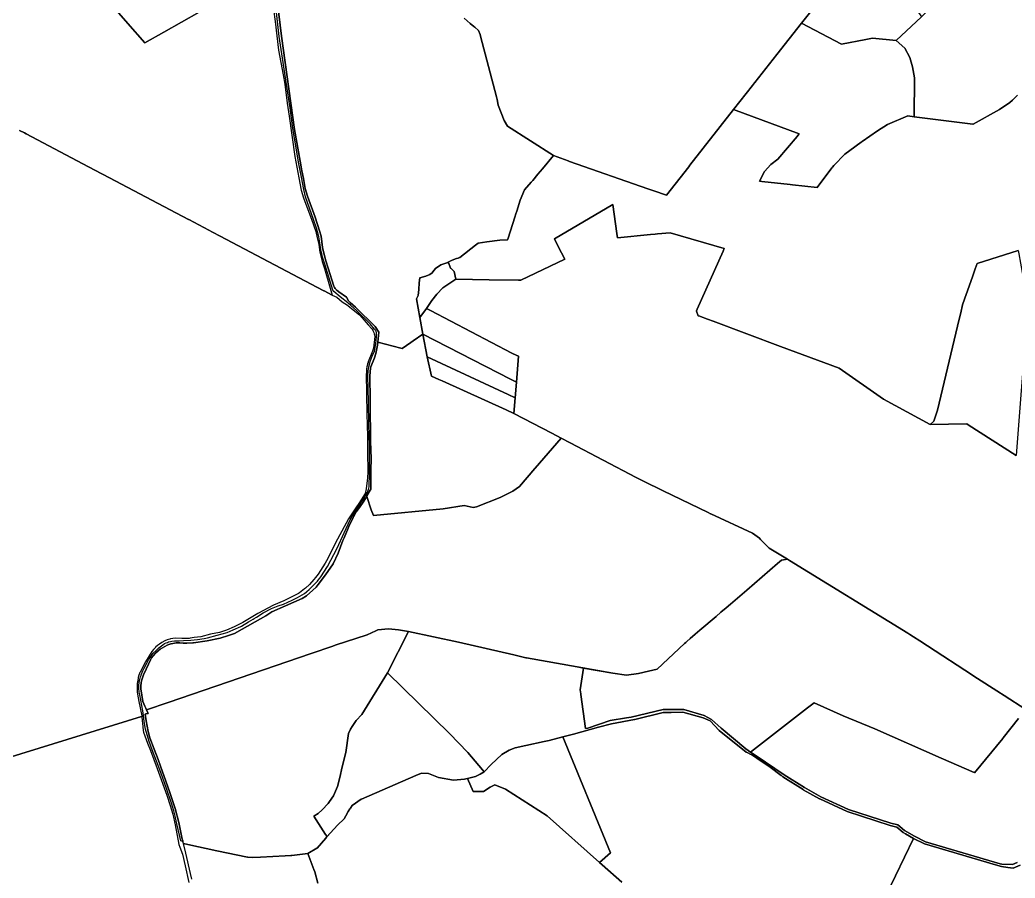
# Model space of a CAD drawing. Header units: metres. Extents: x 3 to 1005126, y 39 to 4383651.
# Drawn here: x 489395 to 491045, y 4365628 to 4367052 of the extents above; entities that cross this region are included whole.
import ezdxf

# ---------------------------------------------------------------- set-up
doc = ezdxf.new("R2010")
doc.units = ezdxf.units.M
doc.header["$MEASUREMENT"] = 0
doc.layers.add('TM_Llucmajor', color=7, linetype='Continuous')

msp = doc.modelspace()

# ---------------------------------------------------------------- linework, layer by layer
at = {"layer": 'TM_Llucmajor', "linetype": 'Continuous', "flags": 128}
for points in [[(491049.6, 4366926.8), (491040.9, 4366918.3), (491036.9, 4366914.4), (491019.4, 4366903.1), (490976.2, 4366878.7), (490975.4, 4366878.8), (490877.9, 4366891.1), (490878.8, 4366955.4), (490875.4, 4366973.7), (490871.1, 4366989.1), (490862.6, 4367004.8), (490848.2, 4367017.7), (490890, 4367057), (490921, 4367087.5), (490920.3, 4367088.5), (490850.7, 4367194.9), (490850.7, 4367194.9), (490831.3, 4367224.5), (490894.6, 4367307.3), (491037.1, 4367255.7), (491064.2, 4367245.9)], [(490763.9, 4367137.5), (490691.4, 4367046.5), (490650.4, 4366994.3), (490613.8, 4366947.7), (490613.4, 4366947.1), (490609.8, 4366942.7), (490578.8, 4366903.3), (490506.2, 4366810.5), (490504.3, 4366808.1), (490467.4, 4366760.9), (490446.4, 4366767.9), (490441.7, 4366769.5), (490436.3, 4366771.3), (490306.8, 4366817), (490305.8, 4366817.3), (490304.5, 4366817.8), (490280.3, 4366826.7), (490204.1, 4366875.4), (490198.6, 4366884.7), (490188.3, 4366910.5), (490186.6, 4366919.9), (490185.8, 4366924), (490159.3, 4367024.7), (490158.5, 4367027.7), (490155.5, 4367034), (490149.8, 4367039.5), (490148.1, 4367040.8), (490142, 4367045.5), (490132.2, 4367054.5)], [(489544.3, 4367079.9), (489574.1, 4367045.9), (489602.4, 4367013.6), (489633.9, 4367031.3), (489634.3, 4367031.6), (489692.6, 4367064.6)], [(489816.1, 4367069), (489818.8, 4367049.1), (489824.1, 4367001.4), (489831.9, 4366960.6), (489834.4, 4366944.9), (489838.4, 4366913.3), (489841.7, 4366891.9), (489851.3, 4366825), (489858.1, 4366789.9), (489862, 4366769.2), (489865.4, 4366756.7), (489871.3, 4366741.5), (489878.9, 4366721.1), (489885.9, 4366700.5), (489888.5, 4366690.1), (489891, 4366679.2), (489892.6, 4366666.4), (489896.4, 4366650.9), (489900.3, 4366639.2), (489909.6, 4366606.4), (489913.4, 4366594.8), (489899.8, 4366602.1), (489899.6, 4366602.2), (489898.2, 4366602.9), (489727.2, 4366693.1), (489715, 4366699.5), (489714.9, 4366699.6), (489708.6, 4366702.9), (489708.5, 4366702.9), (489675.3, 4366720.4), (489675.2, 4366720.5), (489533.6, 4366795.2), (489530, 4366797.1), (489529.9, 4366797.1), (489510.4, 4366807.4), (489509.1, 4366808.1), (489405.9, 4366862.5), (489402.9, 4366864.1), (489394.8, 4366868.4)], [(489822.5, 4367079.4), (489829.4, 4367024.8), (489850.8, 4366869.9), (489860, 4366817.3), (489862.2, 4366804.7), (489862.9, 4366801.4), (489865.5, 4366788.6), (489868.4, 4366772), (489872.4, 4366759), (489884.7, 4366724.2), (489892.1, 4366701.7), (489894.7, 4366692.6), (489897.2, 4366674), (489899.1, 4366664.7), (489901.3, 4366656.3), (489902.4, 4366652.2), (489906.5, 4366640), (489915.7, 4366609.8), (489916.9, 4366607.8), (489918.3, 4366605.9), (489919.9, 4366604.2), (489920.6, 4366603.4), (489921.6, 4366602.6), (489923.4, 4366601.1), (489924, 4366600.7), (489937, 4366591.6), (489940.1, 4366585.7), (489941.4, 4366584.4), (489943.2, 4366582.8), (489951.6, 4366574.8), (489984.3, 4366542.8), (489990.6, 4366533.6), (489988.9, 4366517.1), (489988.4, 4366512.1), (489985.8, 4366498.4), (489983.1, 4366491), (489977.5, 4366475.9), (489976.7, 4366473.8), (489975.7, 4366461), (489975.6, 4366443.4), (489975.9, 4366438.8), (489976.1, 4366435.7), (489976.2, 4366434.4), (489976.2, 4366395.3), (489976.8, 4366373.1), (489976.9, 4366352.9), (489977.6, 4366323.2), (489977.5, 4366305.2), (489977.1, 4366273.2), (489976, 4366271.3), (489970.4, 4366261.8), (489968.7, 4366258.8), (489965.4, 4366253.2), (489958.7, 4366242.7), (489953.2, 4366235.2), (489952, 4366233.3), (489948.3, 4366227.1), (489947.9, 4366226.3), (489940.8, 4366211.3), (489939.6, 4366208.5), (489933.1, 4366192.3), (489930.9, 4366187.7), (489923.1, 4366167), (489914.6, 4366149.1), (489902.1, 4366130.9), (489889.8, 4366114.9), (489886.6, 4366110.7), (489881.2, 4366105.7), (489870.4, 4366095.8), (489863.3, 4366091.7), (489836, 4366079.5), (489813.3, 4366069.3), (489802.9, 4366063.1), (489785.7, 4366052.9), (489751.2, 4366033.5), (489741.3, 4366030.2), (489727.4, 4366026), (489705.7, 4366021.4), (489683.5, 4366018), (489682.3, 4366017.9), (489672.2, 4366017.5), (489666.3, 4366017.7), (489660.5, 4366018), (489657.9, 4366017.9), (489654.7, 4366017.8), (489649, 4366017), (489646, 4366016.5), (489645.6, 4366016.4), (489642.3, 4366015.4), (489639.7, 4366014.4), (489628, 4366007.5), (489625.4, 4366005.5), (489624.6, 4366004.8), (489620.4, 4366000.9), (489616.5, 4365996.6), (489613.8, 4365993), (489613.1, 4365992.1), (489611.8, 4365989.9), (489601.2, 4365967.4), (489600.9, 4365966.5), (489598, 4365958.1), (489597.6, 4365956.9), (489596.5, 4365952.4), (489596.2, 4365950.4), (489595.8, 4365947.8), (489595.7, 4365945), (489595.7, 4365944.6), (489595.8, 4365941.4), (489596.2, 4365938.2), (489599.4, 4365920.8), (489602.8, 4365912.8), (489604.2, 4365909.5), (489605.3, 4365906.8), (489607.9, 4365901), (489606.5, 4365900.8), (489604.5, 4365900.1), (489604, 4365900), (489603.3, 4365899.7), (489604.9, 4365888.8), (489608, 4365870.9), (489611, 4365860.6), (489618.2, 4365841.5), (489624.5, 4365824.6), (489628.7, 4365813.3), (489637.4, 4365788.8), (489644.1, 4365770), (489648.5, 4365756.4), (489652.6, 4365743.2), (489659.1, 4365719.7), (489664.5, 4365692.5), (489665.3, 4365689.9), (489665.6, 4365688.6), (489662.1, 4365689.4), (489655.8, 4365717.6), (489654.6, 4365722.9), (489653.6, 4365727.5), (489653.4, 4365728.3), (489650.7, 4365739.4), (489646.5, 4365752.1), (489638.7, 4365776.1), (489629, 4365803.1), (489614.9, 4365840.6), (489609.8, 4365854.3), (489603.6, 4365874.9), (489601.7, 4365887.6), (489600.1, 4365897.6), (489599, 4365905), (489594.1, 4365932), (489593.4, 4365936.1), (489593.2, 4365937), (489592.8, 4365942.2), (489592.8, 4365946.4), (489592.8, 4365947.4), (489593.2, 4365952.2), (489593.4, 4365953.1), (489594.1, 4365957), (489595.4, 4365961.7), (489596.2, 4365963.8), (489596.6, 4365964.9), (489599.2, 4365971.5), (489601.3, 4365976.1), (489605.6, 4365984.6), (489608.5, 4365989.8), (489612.3, 4365995.4), (489613.1, 4365996.6), (489616.5, 4366000.7), (489621.2, 4366005.6), (489625.9, 4366009.8), (489634.7, 4366016.3), (489635.4, 4366016.7), (489637.7, 4366017.9), (489640, 4366018.9), (489641.8, 4366019.5), (489642.4, 4366019.7), (489644.9, 4366020.3), (489647.4, 4366020.7), (489651.8, 4366021.3), (489653.5, 4366021.5), (489659.6, 4366021.6), (489666.4, 4366021.8), (489678.8, 4366022.4), (489689.9, 4366023.5), (489701, 4366025.3), (489706.4, 4366026.4), (489722.5, 4366030.6), (489739, 4366035.4), (489749, 4366039.4), (489761.6, 4366045.3), (489762.7, 4366045.9), (489774.5, 4366052.7), (489782.1, 4366057.6), (489783.6, 4366058.5), (489787.5, 4366060.7), (489798.9, 4366067.8), (489800, 4366068.5), (489811.6, 4366074.4), (489812.7, 4366075), (489823.6, 4366079.4), (489832.3, 4366082.5), (489846.6, 4366088.7), (489855.9, 4366093.3), (489863.3, 4366097.6), (489867.2, 4366100), (489870.8, 4366102.7), (489871.4, 4366103.2), (489875.2, 4366106.7), (489878.8, 4366110.5), (489879.8, 4366111.5), (489885.5, 4366117.1), (489886.8, 4366118.4), (489889, 4366120.6), (489891.8, 4366124), (489892.8, 4366125.4), (489894.2, 4366127.6), (489905.6, 4366144.8), (489921.3, 4366175.4), (489932.9, 4366200.6), (489942.8, 4366222.2), (489948.7, 4366231.6), (489962.8, 4366253.5), (489963.3, 4366254.3), (489969, 4366263.5), (489971.9, 4366268.2), (489973, 4366271.6), (489973.3, 4366272.5), (489974.4, 4366276.7), (489975.3, 4366299.6), (489975, 4366322.1), (489975, 4366345.1), (489974, 4366380.4), (489973.3, 4366418.2), (489972.5, 4366460.9), (489973, 4366469.5), (489974.2, 4366476.1), (489975, 4366479.7), (489976.4, 4366484.9), (489979.5, 4366493.5), (489983.3, 4366501.8), (489985.5, 4366514.7), (489986.5, 4366526), (489986.7, 4366530.5), (489986.7, 4366531.4), (489986.6, 4366532.8), (489986.6, 4366533.1), (489986.3, 4366534.1), (489985.9, 4366535.4), (489985.2, 4366536.6), (489984.3, 4366537.8), (489983.4, 4366538.7), (489975.9, 4366547.2), (489953.5, 4366569.8), (489944.3, 4366578), (489940.3, 4366581.3), (489939, 4366582.3), (489926.2, 4366592), (489915.8, 4366600.9), (489914.5, 4366603.3), (489909.7, 4366617.7), (489900.9, 4366646.2), (489897.2, 4366657.9), (489895.3, 4366666.4), (489895.1, 4366667.1), (489892.1, 4366685.4), (489891, 4366691.5), (489889, 4366700.1), (489887.3, 4366706.2), (489882.3, 4366720.5), (489869.2, 4366758), (489865.9, 4366770.1), (489862.1, 4366790.6), (489857.3, 4366815.4), (489853.4, 4366839.4), (489848.2, 4366871.7), (489843.3, 4366905.7), (489837.7, 4366944.5), (489831, 4366988.3), (489825.5, 4367024.2), (489820.8, 4367064.2)], [(490132.2, 4367054.5), (490142, 4367045.5), (490148.1, 4367040.8), (490149.8, 4367039.5), (490155.5, 4367034), (490158.5, 4367027.7), (490159.3, 4367024.7), (490185.8, 4366924), (490186.6, 4366919.9), (490188.3, 4366910.5), (490198.6, 4366884.7), (490204.1, 4366875.4), (490280.3, 4366826.7), (490261.8, 4366804.7), (490254.1, 4366795.5), (490245.6, 4366785.5), (490243.1, 4366782.5), (490232.2, 4366769.6), (490225.1, 4366752.4), (490219.2, 4366734.2), (490217.8, 4366729.8), (490216.1, 4366724.6), (490204.9, 4366689.8), (490203.8, 4366686.6), (490191, 4366686.5), (490169.6, 4366683.4), (490155.1, 4366681), (490151, 4366677.8), (490124.6, 4366657.5), (490124.6, 4366657.5), (490123.1, 4366657), (490121.8, 4366656.5), (490119.5, 4366655.7), (490112.2, 4366653), (490103, 4366648.8), (490093.1, 4366645.4), (490084.6, 4366639.1), (490080.2, 4366633.6), (490078.8, 4366632), (490074.9, 4366629.4), (490068.3, 4366626.5), (490058.5, 4366624), (490057.4, 4366615.3), (490057.1, 4366604.2), (490055.9, 4366594.3), (490052.7, 4366589.1), (490058.7, 4366557.9), (490063.4, 4366530.5), (490047.3, 4366519.4), (490043.6, 4366516.7), (490036.5, 4366511.6), (490029, 4366506.2), (490027, 4366506.8), (489988.9, 4366517.1), (489990.6, 4366533.6), (489984.3, 4366542.8), (489951.6, 4366574.8), (489943.2, 4366582.8), (489941.4, 4366584.4), (489940.1, 4366585.7), (489937, 4366591.6), (489924, 4366600.7), (489923.4, 4366601.1), (489921.6, 4366602.6), (489920.6, 4366603.4), (489919.9, 4366604.2), (489918.3, 4366605.9), (489916.9, 4366607.8), (489915.7, 4366609.8), (489906.5, 4366640), (489902.4, 4366652.2), (489901.3, 4366656.3), (489899.1, 4366664.7), (489897.2, 4366674), (489894.7, 4366692.6), (489892.1, 4366701.7), (489884.7, 4366724.2), (489872.4, 4366759), (489868.4, 4366772), (489865.5, 4366788.6), (489862.9, 4366801.4), (489862.2, 4366804.7), (489860, 4366817.3), (489850.8, 4366869.9), (489829.4, 4367024.8), (489822.5, 4367079.4)], [(491050.7, 4366669.3), (490982.5, 4366647.5), (490979.5, 4366638.9), (490976, 4366628.9), (490974.8, 4366625.5), (490967.2, 4366603.8), (490966.1, 4366600.7), (490965, 4366597.6), (490958.4, 4366579.2), (490957.7, 4366576), (490955.9, 4366568.6), (490950, 4366543.7), (490916.7, 4366404.2), (490910.5, 4366385.7), (490904.6, 4366380.5), (490827.4, 4366422.2), (490753.6, 4366473.6), (490656.4, 4366510), (490544.8, 4366551.7), (490535.5, 4366555.1), (490524, 4366559.4), (490522.7, 4366559.9), (490520, 4366560.9), (490517.1, 4366568.4), (490517, 4366568.8), (490518.3, 4366571.8), (490561.3, 4366667.9), (490563.3, 4366672.5), (490473.5, 4366698.4), (490452.5, 4366696.5), (490448.6, 4366696.1), (490441.2, 4366695.4), (490386.3, 4366690.2), (490385.3, 4366697.3), (490378.6, 4366745.3), (490281.6, 4366688.4), (490288.1, 4366675.8), (490298.9, 4366654.7), (490226.1, 4366619.8), (490222.1, 4366619.9), (490173.5, 4366620.6), (490118, 4366621.4), (490115.7, 4366634), (490115.3, 4366634.5), (490110.4, 4366639.3), (490109.6, 4366640), (490109.1, 4366639.9), (490106.1, 4366649.3), (490105.8, 4366650.1), (490112.2, 4366653), (490119.5, 4366655.7), (490121.8, 4366656.5), (490123.1, 4366657), (490124.6, 4366657.5), (490151, 4366677.8), (490155.1, 4366681), (490169.6, 4366683.4), (490191, 4366686.5), (490203.8, 4366686.6), (490204.9, 4366689.8), (490216.1, 4366724.6), (490217.8, 4366729.8), (490219.2, 4366734.2), (490225.1, 4366752.4), (490232.2, 4366769.6), (490243.1, 4366782.5), (490245.6, 4366785.5), (490254.1, 4366795.5), (490261.8, 4366804.7), (490280.3, 4366826.7), (490304.5, 4366817.8), (490305.8, 4366817.3), (490306.8, 4366817), (490436.3, 4366771.3), (490441.7, 4366769.5), (490446.4, 4366767.9), (490467.4, 4366760.9), (490504.3, 4366808.1), (490506.2, 4366810.5), (490578.8, 4366903.3), (490687.2, 4366862.5), (490687, 4366862.3), (490683.9, 4366858.5), (490652.3, 4366820.5), (490640.2, 4366811.6), (490629.7, 4366800), (490621.7, 4366784.3), (490621.4, 4366783.9), (490625.5, 4366783.4), (490672.6, 4366778.4), (490676.4, 4366778), (490717.1, 4366773.8), (490741.4, 4366806.5), (490742.5, 4366807.6), (490744.8, 4366809.9), (490763.3, 4366828.7), (490771.4, 4366834.9), (490790.1, 4366848.8), (490791.9, 4366850.2), (490817.3, 4366867.9), (490833.7, 4366878.4), (490867.8, 4366892.6), (490877.9, 4366891.1), (490975.4, 4366878.8), (490976.2, 4366878.7), (491019.4, 4366903.1), (491036.9, 4366914.4), (491040.9, 4366918.3), (491049.6, 4366926.8)], [(489394.8, 4366868.4), (489402.9, 4366864.1), (489405.9, 4366862.5), (489509.1, 4366808.1), (489510.4, 4366807.4), (489529.9, 4366797.1), (489530, 4366797.1), (489533.6, 4366795.2), (489675.2, 4366720.5), (489675.3, 4366720.4), (489708.5, 4366702.9), (489708.6, 4366702.9), (489714.9, 4366699.6), (489715, 4366699.5), (489727.2, 4366693.1), (489898.2, 4366602.9), (489899.6, 4366602.2), (489899.8, 4366602.1), (489913.4, 4366594.8), (489920.7, 4366591.4), (489929.7, 4366583.9), (489938.5, 4366578.2), (489939.5, 4366577.5), (489958.5, 4366562.3), (489966.1, 4366553.4), (489972.8, 4366545.5), (489979.1, 4366539), (489980.3, 4366537.1), (489981.4, 4366535.1), (489982.2, 4366533), (489982.9, 4366530.9), (489983.3, 4366529.3), (489983.4, 4366528.7), (489983.7, 4366526.4), (489981.5, 4366507.3), (489980.1, 4366502.3), (489973.1, 4366484.6), (489972.6, 4366483.3), (489972, 4366481.4), (489971.6, 4366479.8), (489970.8, 4366476.2), (489970.3, 4366472.5), (489969.8, 4366465.2), (489969.7, 4366464.8), (489969.9, 4366431.3), (489970.8, 4366398), (489971.8, 4366360.2), (489971.8, 4366334.8), (489972.1, 4366301.9), (489971.8, 4366291.6), (489969.7, 4366273.7), (489967.7, 4366265.7), (489957.2, 4366249.5), (489952.3, 4366241.9), (489940.5, 4366223.6), (489921.9, 4366190.1), (489910.9, 4366168.3), (489908.4, 4366162.4), (489904, 4366153.9), (489901.8, 4366150), (489890.1, 4366131.9), (489885.7, 4366126.4), (489882.6, 4366123), (489875.3, 4366115), (489868.7, 4366108.7), (489867.4, 4366107.6), (489858.9, 4366101), (489857.5, 4366100), (489833.2, 4366087.9), (489816.1, 4366080.3), (489790, 4366066.9), (489764.8, 4366051.9), (489750.7, 4366044.5), (489737.8, 4366039.3), (489726.3, 4366035.4), (489711.4, 4366032.4), (489695.3, 4366028.2), (489684.6, 4366026.7), (489677.5, 4366025.7), (489675.8, 4366025.5), (489670.4, 4366025.2), (489663.7, 4366025.4), (489653.4, 4366025.9), (489648.7, 4366025.3), (489645.3, 4366024.7), (489645.1, 4366024.7), (489644, 4366024.4), (489639.5, 4366023.1), (489635.7, 4366021.6), (489630.6, 4366018.5), (489626.9, 4366016.1), (489623.4, 4366013.5), (489620.3, 4366010.7), (489620.2, 4366010.6), (489617.2, 4366007.4), (489616.9, 4366007), (489613.9, 4366003.5), (489603.4, 4365986.7), (489594.6, 4365969.2), (489594.5, 4365968.9), (489592.8, 4365964.5), (489591.6, 4365960.3), (489591.3, 4365959), (489590.3, 4365953.5), (489589.9, 4365950.8), (489589.6, 4365945.3), (489589.6, 4365944.7), (489589.7, 4365939.7), (489590.1, 4365936.7), (489591, 4365929.5), (489592.4, 4365920.5), (489597.4, 4365896.7), (489597.4, 4365896.3), (489596.9, 4365896.1), (489226.6, 4365781.2)], [(491063.2, 4365907.2), (491027.1, 4365930.7), (491023, 4365933.3), (491021, 4365934.6), (490977.2, 4365963), (490975, 4365964.5), (490900, 4366013.1), (490895.8, 4366015.9), (490893.6, 4366017.3), (490870.9, 4366032), (490867.5, 4366034.1), (490671.2, 4366154.8), (490669.9, 4366155.6), (490667.9, 4366156.8), (490637.8, 4366175.3), (490624, 4366189.2), (490623.5, 4366189.6), (490621.4, 4366191.8), (490610.3, 4366200.2), (490541, 4366232.2), (490540.4, 4366232.4), (490536.3, 4366234.3), (490462.1, 4366270.4), (490429.2, 4366286.4), (490426.3, 4366287.8), (490417.1, 4366292.3), (490307.6, 4366349.8), (490292.7, 4366357.6), (490277.2, 4366366.1), (490214.5, 4366398.4), (490216.7, 4366424.7), (490218.6, 4366450.8), (490221.9, 4366493.9), (490213, 4366497.6), (490211.3, 4366498.5), (490076.2, 4366569.5), (490069.6, 4366572.9), (490078.5, 4366586.2), (490086.5, 4366596.7), (490096.5, 4366607.2), (490118, 4366621.4), (490173.5, 4366620.6), (490222.1, 4366619.9), (490226.1, 4366619.8), (490298.9, 4366654.7), (490288.1, 4366675.8), (490281.6, 4366688.4), (490378.6, 4366745.3), (490385.3, 4366697.3), (490386.3, 4366690.2), (490441.2, 4366695.4), (490448.6, 4366696.1), (490452.5, 4366696.5), (490473.5, 4366698.4), (490563.3, 4366672.5), (490561.3, 4366667.9), (490518.3, 4366571.8), (490517, 4366568.8), (490517.1, 4366568.4), (490520, 4366560.9), (490522.7, 4366559.9), (490524, 4366559.4), (490535.5, 4366555.1), (490544.8, 4366551.7), (490656.4, 4366510), (490753.6, 4366473.6), (490827.4, 4366422.2), (490904.6, 4366380.5), (490965.2, 4366381.2), (490967.6, 4366379.7), (491047.5, 4366328.8)], [(491051.3, 4365892.4), (491025.8, 4365860.3), (491025.8, 4365860.2), (491025.1, 4365859.5), (490978.1, 4365802.6), (490977.8, 4365802.8), (490923, 4365826.9), (490812.7, 4365875.3), (490760.6, 4365896.8), (490712.2, 4365918.7), (490701.3, 4365910.2), (490606.8, 4365836.7), (490599, 4365842), (490558.1, 4365876.3), (490541.9, 4365890.9), (490529.9, 4365897.5), (490496.4, 4365907.2), (490461.7, 4365907.5), (490409.1, 4365895), (490401.3, 4365893.7), (490373.8, 4365889.2), (490337, 4365876.4), (490333, 4365875.7), (490325.3, 4365932.3), (490325.2, 4365933.4), (490324.3, 4365940), (490330.1, 4365976.3), (490330.1, 4365976.3), (490378.3, 4365967.7), (490401.3, 4365964.2), (490420.9, 4365967.1), (490437.7, 4365971.3), (490451.8, 4365974.3), (490497.5, 4366016.8), (490499.8, 4366018.9), (490501.1, 4366020.2), (490506.5, 4366025.1), (490515, 4366032.3), (490523, 4366039.2), (490549.6, 4366061.7), (490557.7, 4366068.7), (490566.5, 4366076.2), (490573.8, 4366082.5), (490600.7, 4366105.7), (490651.7, 4366149.6), (490658, 4366155), (490667.9, 4366156.8), (490669.9, 4366155.6), (490671.2, 4366154.8), (490867.5, 4366034.1), (490870.9, 4366032), (490893.6, 4366017.3), (490895.8, 4366015.9), (490900, 4366013.1), (490975, 4365964.5), (490977.2, 4365963), (491021, 4365934.6), (491023, 4365933.3), (491027.1, 4365930.7), (491063.2, 4365907.2)], [(491053.8, 4365649.2), (491042.5, 4365644.2), (491033.4, 4365645.3), (491022.7, 4365646.7), (491013.2, 4365649.5), (490895.5, 4365684.3), (490877, 4365693.5), (490864, 4365700.9), (490859.6, 4365703.4), (490849.3, 4365712.4), (490849.2, 4365712.4), (490838.5, 4365715), (490838.3, 4365715.1), (490767.2, 4365738.3), (490721.5, 4365759.3), (490721.4, 4365759.3), (490694.3, 4365774.3), (490694.1, 4365774.5), (490660.5, 4365795.6), (490658.5, 4365797.3), (490657.5, 4365798), (490639.4, 4365812), (490617.5, 4365826.8), (490612.5, 4365830.2), (490609, 4365832), (490605.1, 4365833.9), (490604.5, 4365834.2), (490602.4, 4365835.3), (490599.4, 4365836.9), (490554.9, 4365872.8), (490540.1, 4365888.7), (490528.5, 4365893.4), (490494.5, 4365902.8), (490475.4, 4365902.7), (490462.4, 4365902.6), (490462.2, 4365902.6), (490414.8, 4365890.7), (490414.6, 4365890.7), (490376.1, 4365883.8), (490354.8, 4365878), (490313.4, 4365866.6), (490295.7, 4365862), (490273.2, 4365856.2), (490264.6, 4365854.3), (490234.3, 4365847.7), (490216.5, 4365843.8), (490206.5, 4365839.9), (490194.3, 4365832.6), (490176.5, 4365816.2), (490164.9, 4365804.2), (490162.4, 4365807.4), (490138, 4365836.2), (490107.9, 4365867.9), (490004.8, 4365968.4), (490039.6, 4366037.1), (490122.7, 4366019.1), (490214.4, 4365997.9), (490234, 4365993.4), (490235.1, 4365993.2), (490319.5, 4365978.2), (490330.1, 4365976.3), (490324.3, 4365940), (490325.2, 4365933.4), (490325.3, 4365932.3), (490333, 4365875.7), (490337, 4365876.4), (490373.8, 4365889.2), (490401.3, 4365893.7), (490409.1, 4365895), (490461.7, 4365907.5), (490496.4, 4365907.2), (490529.9, 4365897.5), (490541.9, 4365890.9), (490558.1, 4365876.3), (490599, 4365842), (490606.8, 4365836.7), (490616.2, 4365830.4), (490662.8, 4365798.9), (490696.1, 4365777.9), (490723.3, 4365762.8), (490769.3, 4365741.7), (490839.6, 4365718.9), (490851.2, 4365716), (490861.9, 4365706.7), (490878.9, 4365697), (490896.9, 4365688), (491020.6, 4365651.5), (491023.2, 4365650.7), (491040.9, 4365650.5), (491048.9, 4365653.4)], [(491048.9, 4365653.4), (491040.9, 4365650.5), (491023.2, 4365650.7), (491020.6, 4365651.5), (490896.9, 4365688), (490878.9, 4365697), (490861.9, 4365706.7), (490851.2, 4365716), (490839.6, 4365718.9), (490769.3, 4365741.7), (490723.3, 4365762.8), (490696.1, 4365777.9), (490662.8, 4365798.9), (490616.2, 4365830.4), (490616.2, 4365830.4), (490606.8, 4365836.7), (490701.3, 4365910.2), (490712.2, 4365918.7), (490760.6, 4365896.8), (490812.7, 4365875.3), (490923, 4365826.9), (490977.8, 4365802.8), (490978.1, 4365802.6), (491025.1, 4365859.5), (491025.8, 4365860.2), (491025.8, 4365860.3), (491051.3, 4365892.4)], [(489226.6, 4365781.2), (489596.9, 4365896.1), (489597.4, 4365896.3), (489598.3, 4365888.2), (489598.6, 4365884.8), (489599.9, 4365872.6), (489600.6, 4365870), (489607, 4365851.7), (489611.7, 4365839.6), (489623.2, 4365809.6), (489638.9, 4365765.2), (489644.4, 4365747.9), (489649, 4365733.7), (489652.7, 4365716), (489658.9, 4365683.3), (489660.6, 4365679), (489665.2, 4365667.5), (489669.4, 4365647.8), (489675.6, 4365620.5)], [(490393.4, 4365620.8), (490360.9, 4365649.6), (490356.6, 4365653.5), (490374.5, 4365669.4), (490295.7, 4365862), (490313.4, 4365866.6), (490354.8, 4365878), (490376.1, 4365883.8), (490414.6, 4365890.7), (490414.8, 4365890.7), (490462.2, 4365902.6), (490462.4, 4365902.6), (490475.4, 4365902.7), (490494.5, 4365902.8), (490528.5, 4365893.4), (490540.1, 4365888.7), (490554.9, 4365872.8), (490599.4, 4365836.9), (490602.4, 4365835.3), (490604.5, 4365834.2), (490604.5, 4365834.2), (490605.1, 4365833.9), (490609, 4365832), (490612.5, 4365830.2), (490617.5, 4365826.8), (490639.4, 4365812), (490657.5, 4365798), (490658.5, 4365797.3), (490660.5, 4365795.6), (490694.1, 4365774.5), (490694.3, 4365774.3), (490721.4, 4365759.3), (490721.5, 4365759.3), (490767.2, 4365738.3), (490838.3, 4365715.1), (490838.5, 4365715), (490849.2, 4365712.4), (490849.3, 4365712.4), (490859.6, 4365703.4), (490864, 4365700.9), (490877, 4365693.5), (490832.2, 4365600.7)], [(489889.6, 4365619.4), (489884.2, 4365638.3), (489882.9, 4365641.7), (489882.9, 4365641.7), (489872.7, 4365668.4), (489888, 4365677.3), (489888.1, 4365677.4), (489902.6, 4365694.1), (489903.8, 4365695.5), (489921.8, 4365715.6), (489933.2, 4365726), (489935.9, 4365731.1), (489939.5, 4365738.1), (489942.3, 4365742.4), (489943.4, 4365743.9), (489946.2, 4365747.9), (489961.5, 4365758.4), (489961.7, 4365758.5), (490051.9, 4365798.2), (490061.3, 4365801.8), (490072.7, 4365801.5), (490089.4, 4365794.8), (490114.1, 4365790), (490114.2, 4365790), (490132.6, 4365791.7), (490135, 4365792.2), (490137.7, 4365792.8), (490147.2, 4365771.5), (490163.9, 4365771.5), (490175.1, 4365778.6), (490182.7, 4365782.7), (490200.8, 4365775), (490269.4, 4365731.1), (490356.6, 4365653.5), (490360.9, 4365649.6), (490393.4, 4365620.8)], [(489680.3, 4365625.8), (489678.2, 4365635.3), (489670.4, 4365669.1), (489666.5, 4365685.2), (489673.6, 4365683.6), (489721.8, 4365672.9), (489772.9, 4365662.2), (489773.1, 4365662.2), (489780.4, 4365661.7), (489794.3, 4365662.4), (489835, 4365664.5), (489844.5, 4365665), (489845.6, 4365665.1), (489846.1, 4365665.2), (489872.7, 4365668.4), (489882.9, 4365641.7), (489884.2, 4365638.3), (489889.6, 4365619.4)], [(490832.2, 4365600.7), (490877, 4365693.5), (490895.5, 4365684.3), (491013.2, 4365649.5), (491022.7, 4365646.7), (491033.4, 4365645.3), (491042.5, 4365644.2), (491053.8, 4365649.2)]]:
    msp.add_lwpolyline(points, dxfattribs=at)
for points in [[(489520.7, 4367107), (489520.1, 4367107.8), (489555.8, 4367201.3), (489575.9, 4367246), (489586.7, 4367269.9), (489693.3, 4367262.2), (489694.2, 4367262.2), (489706.3, 4367262.3), (489720, 4367264.9), (489719.1, 4367258.7), (489718.9, 4367257.1), (489717.6, 4367247.2), (489717.4, 4367246), (489709.4, 4367187.8), (489697.2, 4367098.3), (489692.6, 4367064.6), (489634.3, 4367031.6), (489633.9, 4367031.3), (489602.4, 4367013.6), (489574.1, 4367045.9), (489544.3, 4367079.9), (489540.9, 4367083.8), (489520.7, 4367107)], [(490757.6, 4367011.4), (490691.4, 4367046.5), (490763.9, 4367137.5), (490764.4, 4367138.2), (490766.8, 4367141.2), (490802.1, 4367186.4), (490890, 4367057), (490848.2, 4367017.7), (490809, 4367021.2), (490797.9, 4367019.1), (490757.6, 4367011.4)], [(490687.2, 4366862.5), (490578.8, 4366903.3), (490609.8, 4366942.7), (490613.4, 4366947.1), (490613.8, 4366947.7), (490650.4, 4366994.3), (490691.4, 4367046.5), (490757.6, 4367011.4), (490797.9, 4367019.1), (490809, 4367021.2), (490848.2, 4367017.7), (490862.6, 4367004.8), (490871.1, 4366989.1), (490875.4, 4366973.7), (490878.8, 4366955.4), (490877.9, 4366891.1), (490867.8, 4366892.6), (490833.7, 4366878.4), (490817.3, 4366867.9), (490791.9, 4366850.2), (490790.1, 4366848.8), (490771.4, 4366834.9), (490763.3, 4366828.7), (490744.8, 4366809.9), (490742.5, 4366807.6), (490741.4, 4366806.5), (490717.1, 4366773.8), (490676.4, 4366778), (490672.6, 4366778.4), (490625.5, 4366783.4), (490621.4, 4366783.9), (490621.7, 4366784.3), (490629.7, 4366800), (490640.2, 4366811.6), (490652.3, 4366820.5), (490683.9, 4366858.5), (490687, 4366862.3), (490687.2, 4366862.5)], [(490910.5, 4366385.7), (490916.7, 4366404.2), (490950, 4366543.7), (490955.9, 4366568.6), (490957.7, 4366576), (490958.4, 4366579.2), (490965, 4366597.6), (490966.1, 4366600.7), (490967.2, 4366603.8), (490974.8, 4366625.5), (490976, 4366628.9), (490979.5, 4366638.9), (490982.5, 4366647.5), (491050.7, 4366669.3), (491051.8, 4366663.6), (491062.9, 4366601.5), (491066.5, 4366581.6), (491064.2, 4366551.2), (491047.5, 4366328.8), (490967.6, 4366379.7), (490965.2, 4366381.2), (490904.6, 4366380.5), (490910.5, 4366385.7)], [(490115.7, 4366634), (490118, 4366621.4), (490096.5, 4366607.2), (490086.5, 4366596.7), (490078.5, 4366586.2), (490069.6, 4366572.9), (490058.7, 4366557.9), (490052.7, 4366589.1), (490055.9, 4366594.3), (490057.1, 4366604.2), (490057.4, 4366615.3), (490058.5, 4366624), (490068.3, 4366626.5), (490074.9, 4366629.4), (490078.8, 4366632), (490080.2, 4366633.6), (490084.6, 4366639.1), (490093.1, 4366645.4), (490103, 4366648.8), (490105.8, 4366650.1), (490106.1, 4366649.3), (490109.1, 4366639.9), (490109.6, 4366640), (490110.4, 4366639.3), (490115.3, 4366634.5), (490115.7, 4366634)], [(490063.4, 4366530.5), (490058.7, 4366557.9), (490069.6, 4366572.9), (490076.2, 4366569.5), (490211.3, 4366498.5), (490213, 4366497.6), (490221.9, 4366493.9), (490218.6, 4366450.8), (490209.1, 4366455.5), (490063.4, 4366530.5)], [(489970.6, 4366261), (489970.4, 4366261.8), (489976, 4366271.3), (489977.1, 4366273.2), (489977.5, 4366305.2), (489977.6, 4366323.2), (489976.9, 4366352.9), (489976.8, 4366373.1), (489976.2, 4366395.3), (489976.2, 4366434.4), (489976.1, 4366435.7), (489975.9, 4366438.8), (489975.6, 4366443.4), (489975.7, 4366461), (489976.7, 4366473.8), (489977.5, 4366475.9), (489983.1, 4366491), (489985.8, 4366498.4), (489988.4, 4366512.1), (489988.9, 4366517.1), (490027, 4366506.8), (490029, 4366506.2), (490036.5, 4366511.6), (490043.6, 4366516.7), (490047.3, 4366519.4), (490063.4, 4366530.5), (490070.4, 4366492.4), (490077.8, 4366460.3), (490090, 4366455), (490095.3, 4366452.8), (490201.6, 4366404.9), (490214.5, 4366398.4), (490277.2, 4366366.1), (490292.7, 4366357.6), (490249.5, 4366307.8), (490249, 4366307.3), (490223.7, 4366277.4), (490212.5, 4366269.9), (490192.6, 4366259.6), (490191.6, 4366259.1), (490152.5, 4366244), (490146.8, 4366242.7), (490132.2, 4366245.7), (490097.1, 4366240.5), (489981.8, 4366229.4), (489977.8, 4366238.6), (489970.6, 4366261)], [(490063.4, 4366530.5), (490209.1, 4366455.5), (490218.6, 4366450.8), (490216.7, 4366424.7), (490205.2, 4366430.4), (490070.4, 4366492.4), (490063.4, 4366530.5)], [(490070.4, 4366492.4), (490205.2, 4366430.4), (490216.7, 4366424.7), (490214.5, 4366398.4), (490201.6, 4366404.9), (490095.3, 4366452.8), (490090, 4366455), (490077.8, 4366460.3), (490070.4, 4366492.4)], [(489604.2, 4365909.5), (489602.8, 4365912.8), (489599.4, 4365920.8), (489596.2, 4365938.2), (489595.8, 4365941.4), (489595.7, 4365944.6), (489595.7, 4365945), (489595.8, 4365947.8), (489596.2, 4365950.4), (489596.5, 4365952.4), (489597.6, 4365956.9), (489598, 4365958.1), (489600.9, 4365966.5), (489601.2, 4365967.4), (489611.8, 4365989.9), (489613.1, 4365992.1), (489613.8, 4365993), (489616.5, 4365996.6), (489620.4, 4366000.9), (489624.6, 4366004.8), (489625.4, 4366005.5), (489628, 4366007.5), (489639.7, 4366014.4), (489642.3, 4366015.4), (489645.6, 4366016.4), (489646, 4366016.5), (489649, 4366017), (489654.7, 4366017.8), (489657.9, 4366017.9), (489660.5, 4366018), (489666.3, 4366017.7), (489672.2, 4366017.5), (489682.3, 4366017.9), (489683.5, 4366018), (489705.7, 4366021.4), (489727.4, 4366026), (489741.3, 4366030.2), (489751.2, 4366033.5), (489785.7, 4366052.9), (489802.9, 4366063.1), (489813.3, 4366069.3), (489836, 4366079.5), (489863.3, 4366091.7), (489870.4, 4366095.8), (489881.2, 4366105.7), (489886.6, 4366110.7), (489889.8, 4366114.9), (489902.1, 4366130.9), (489914.6, 4366149.1), (489923.1, 4366167), (489930.9, 4366187.7), (489933.1, 4366192.3), (489939.6, 4366208.5), (489940.8, 4366211.3), (489947.9, 4366226.3), (489948.3, 4366227.1), (489952, 4366233.3), (489953.2, 4366235.2), (489958.7, 4366242.7), (489965.4, 4366253.2), (489968.7, 4366258.8), (489970.4, 4366261.8), (489970.6, 4366261), (489977.8, 4366238.6), (489981.8, 4366229.4), (490097.1, 4366240.5), (490132.2, 4366245.7), (490146.8, 4366242.7), (490152.5, 4366244), (490191.6, 4366259.1), (490192.6, 4366259.6), (490212.5, 4366269.9), (490223.7, 4366277.4), (490249, 4366307.3), (490249.5, 4366307.8), (490292.7, 4366357.6), (490307.6, 4366349.8), (490417.1, 4366292.3), (490426.3, 4366287.8), (490429.2, 4366286.4), (490462.1, 4366270.4), (490536.3, 4366234.3), (490540.4, 4366232.4), (490541, 4366232.2), (490610.3, 4366200.2), (490621.4, 4366191.8), (490623.5, 4366189.6), (490624, 4366189.2), (490637.8, 4366175.3), (490667.9, 4366156.8), (490658, 4366155), (490651.7, 4366149.6), (490600.7, 4366105.7), (490573.8, 4366082.5), (490566.5, 4366076.2), (490557.7, 4366068.7), (490549.6, 4366061.7), (490523, 4366039.2), (490515, 4366032.3), (490506.5, 4366025.1), (490501.1, 4366020.2), (490499.8, 4366018.9), (490497.5, 4366016.8), (490451.8, 4365974.3), (490437.7, 4365971.3), (490420.9, 4365967.1), (490401.3, 4365964.2), (490378.3, 4365967.7), (490319.5, 4365978.2), (490235.1, 4365993.2), (490234, 4365993.4), (490214.4, 4365997.9), (490122.7, 4366019.1), (490039.6, 4366037.1), (490023.4, 4366039.8), (490006.8, 4366041.4), (489988.8, 4366039.4), (489985.5, 4366037.9), (489971, 4366031.5), (489918, 4366014), (489914.3, 4366012.8), (489878.3, 4366000.4), (489641.4, 4365919.2), (489605.3, 4365906.8), (489604.2, 4365909.5)], [(489902.3, 4365700.2), (489904.7, 4365696.5), (489903.8, 4365695.5), (489902.6, 4365694.1), (489888.1, 4365677.4), (489888, 4365677.3), (489872.7, 4365668.4), (489846.1, 4365665.2), (489845.6, 4365665.1), (489844.5, 4365665), (489835, 4365664.5), (489794.3, 4365662.4), (489780.4, 4365661.7), (489773.1, 4365662.2), (489772.9, 4365662.2), (489721.8, 4365672.9), (489673.6, 4365683.6), (489666.5, 4365685.2), (489665.6, 4365688.6), (489665.3, 4365689.9), (489664.5, 4365692.5), (489659.1, 4365719.7), (489652.6, 4365743.2), (489648.5, 4365756.4), (489644.1, 4365770), (489637.4, 4365788.8), (489628.7, 4365813.3), (489624.5, 4365824.6), (489618.2, 4365841.5), (489611, 4365860.6), (489608, 4365870.9), (489604.9, 4365888.8), (489603.3, 4365899.7), (489604, 4365900), (489604.5, 4365900.1), (489606.5, 4365900.8), (489607.9, 4365901), (489605.3, 4365906.8), (489641.4, 4365919.2), (489878.3, 4366000.4), (489914.3, 4366012.8), (489918, 4366014), (489971, 4366031.5), (489985.5, 4366037.9), (489988.8, 4366039.4), (490006.8, 4366041.4), (490023.4, 4366039.8), (490039.6, 4366037.1), (490004.8, 4365968.4), (489962.2, 4365899.4), (489953, 4365889.3), (489946.1, 4365879), (489943.8, 4365874.7), (489940, 4365867.6), (489935.6, 4365836), (489929.5, 4365812.2), (489925.9, 4365794.5), (489921.9, 4365779.5), (489915.4, 4365764.3), (489908.8, 4365755), (489906.3, 4365751.6), (489896.7, 4365741.2), (489889.7, 4365734.9), (489882.9, 4365730.5), (489902.3, 4365700.2)], [(490162.4, 4365807.4), (490164.9, 4365804.2), (490158.3, 4365800.4), (490150.7, 4365796), (490137.7, 4365792.8), (490135, 4365792.2), (490132.6, 4365791.7), (490114.2, 4365790), (490114.1, 4365790), (490089.4, 4365794.8), (490072.7, 4365801.5), (490061.3, 4365801.8), (490051.9, 4365798.2), (489961.7, 4365758.5), (489961.5, 4365758.4), (489946.2, 4365747.9), (489943.4, 4365743.9), (489942.3, 4365742.4), (489939.5, 4365738.1), (489935.9, 4365731.1), (489933.2, 4365726), (489921.8, 4365715.6), (489904.7, 4365696.5), (489902.3, 4365700.2), (489882.9, 4365730.5), (489889.7, 4365734.9), (489896.7, 4365741.2), (489906.3, 4365751.6), (489908.8, 4365755), (489915.4, 4365764.3), (489921.9, 4365779.5), (489925.9, 4365794.5), (489929.5, 4365812.2), (489935.6, 4365836), (489940, 4365867.6), (489943.8, 4365874.7), (489946.1, 4365879), (489953, 4365889.3), (489962.2, 4365899.4), (490004.8, 4365968.4), (490107.9, 4365867.9), (490138, 4365836.2), (490162.4, 4365807.4)], [(490147.2, 4365771.5), (490137.7, 4365792.8), (490150.7, 4365796), (490158.3, 4365800.4), (490164.9, 4365804.2), (490176.5, 4365816.2), (490194.3, 4365832.6), (490206.5, 4365839.9), (490216.5, 4365843.8), (490234.3, 4365847.7), (490264.6, 4365854.3), (490273.2, 4365856.2), (490295.7, 4365862), (490374.5, 4365669.4), (490356.6, 4365653.5), (490269.4, 4365731.1), (490200.8, 4365775), (490182.7, 4365782.7), (490175.1, 4365778.6), (490163.9, 4365771.5), (490147.2, 4365771.5)]]:
    msp.add_lwpolyline(points, close=True, dxfattribs=at)

doc.saveas('drawing.dxf')
